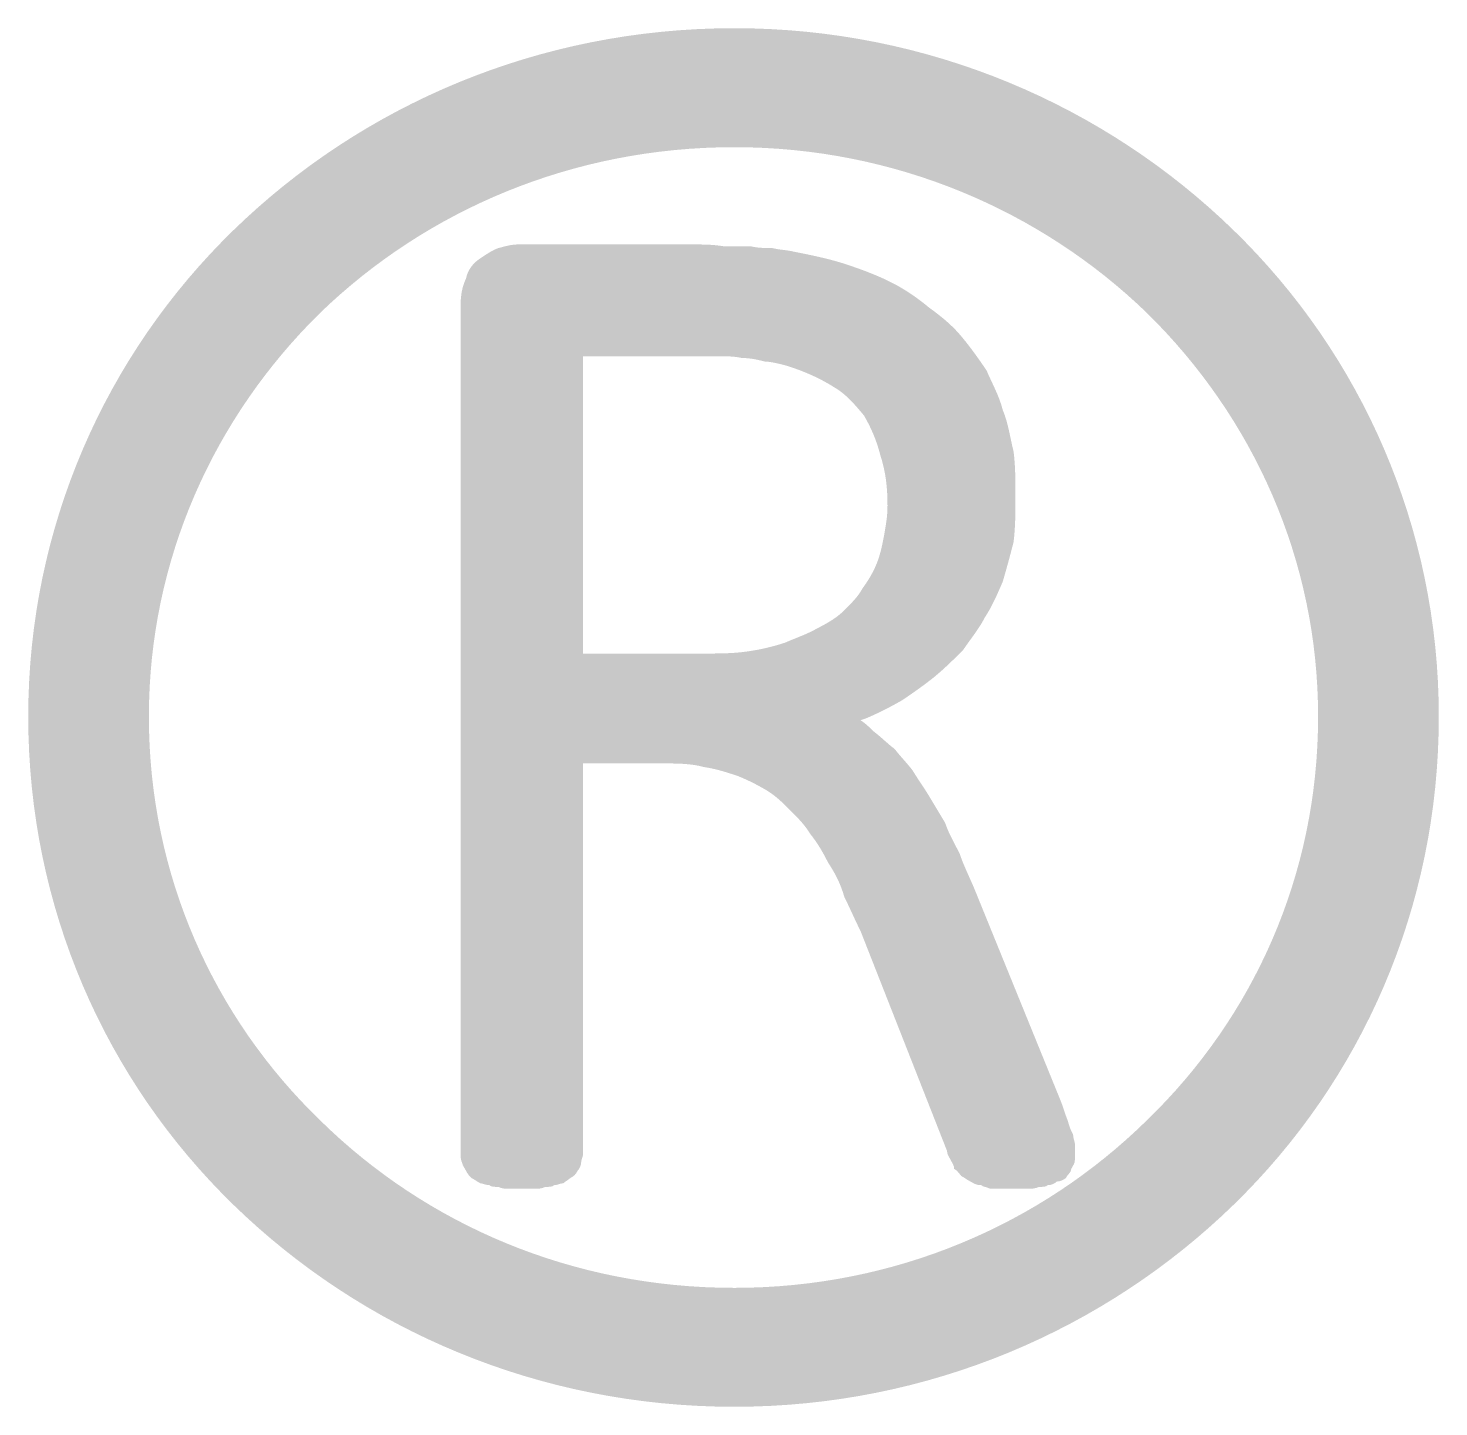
# Model space of a CAD drawing. Header units: inches. Extents: x 15389 to 49212, y -27129 to 13207.
# Drawn here: x 15585.192 to 15587.263, y -26990.755 to -26988.731 of the extents above.
import ezdxf

# ---------------------------------------------------------------- set-up
doc = ezdxf.new("R2010")
doc.units = ezdxf.units.IN
doc.header["$MEASUREMENT"] = 0
doc.layers.add('_U+56FE_U+5C42 1', color=7, linetype='Continuous')

msp = doc.modelspace()

# ---------------------------------------------------------------- hatches: boundary and pattern name
at = {"layer": '_U+56FE_U+5C42 1', "true_color": 0x0a308f}
h = msp.add_hatch(color=164, dxfattribs=at)
h.dxf.hatch_style = 2
edge = h.paths.add_edge_path()
edge.add_spline(control_points=[(15586.8348, -26990.3342), (15586.9909, -26990.1834), (15587.0862, -26989.9744), (15587.0862, -26989.7415), (15587.0862, -26989.5114), (15586.9909, -26989.3023), (15586.8348, -26989.1489), (15586.6787, -26988.9981), (15586.4644, -26988.9055), (15586.2289, -26988.9055), (15585.9908, -26988.9055), (15585.7765, -26988.9981), (15585.6204, -26989.1489), (15585.4643, -26989.3023), (15585.369, -26989.5114), (15585.369, -26989.7415), (15585.369, -26989.9744), (15585.4643, -26990.1834), (15585.6204, -26990.3342), (15585.7765, -26990.4877), (15585.9908, -26990.5803), (15586.2289, -26990.5803), (15586.4644, -26990.5803), (15586.6787, -26990.4877), (15586.8348, -26990.3342)], knot_values=[0, 0, 0, 0, 1, 1, 1, 2, 2, 2, 3, 3, 3, 4, 4, 4, 5, 5, 5, 6, 6, 6, 7, 7, 7, 8, 8, 8, 8], degree=3, periodic=0)
edge = h.paths.add_edge_path()
edge.add_spline(control_points=[(15587.2635, -26989.7415), (15587.2635, -26990.022), (15587.1497, -26990.276), (15586.9618, -26990.4586), (15586.774, -26990.6411), (15586.5147, -26990.7549), (15586.2289, -26990.7549), (15585.9405, -26990.7549), (15585.6812, -26990.6411), (15585.4934, -26990.4586), (15585.3055, -26990.276), (15585.1918, -26990.022), (15585.1918, -26989.7415), (15585.1918, -26989.4637), (15585.3055, -26989.2097), (15585.4934, -26989.0272), (15585.6812, -26988.8446), (15585.9405, -26988.7308), (15586.2289, -26988.7308), (15586.5147, -26988.7308), (15586.774, -26988.8446), (15586.9618, -26989.0272), (15587.1497, -26989.2097), (15587.2635, -26989.4637), (15587.2635, -26989.7415)], knot_values=[0, 0, 0, 0, 1, 1, 1, 2, 2, 2, 3, 3, 3, 4, 4, 4, 5, 5, 5, 6, 6, 6, 7, 7, 7, 8, 8, 8, 8], degree=3, periodic=0)
h = msp.add_hatch(color=164, dxfattribs=at)
h.dxf.hatch_style = 2
edge = h.paths.add_edge_path()
edge.add_spline(control_points=[(15586.6761, -26990.3819), (15586.6761, -26990.3819), (15586.6787, -26990.3819), (15586.6787, -26990.3819), (15586.6787, -26990.3819), (15586.6787, -26990.3792), (15586.6787, -26990.3792), (15586.6787, -26990.3766), (15586.6787, -26990.3739), (15586.6761, -26990.3686), (15586.6761, -26990.366), (15586.6734, -26990.358), (15586.6708, -26990.3501), (15586.6681, -26990.3421), (15586.6628, -26990.3316), (15586.6602, -26990.321), (15586.6602, -26990.321), (15586.5332, -26990.0114), (15586.5332, -26990.0114), (15586.5253, -26989.9955), (15586.52, -26989.9797), (15586.512, -26989.9638), (15586.5041, -26989.9479), (15586.4988, -26989.9347), (15586.4909, -26989.9215), (15586.4856, -26989.9082), (15586.4777, -26989.895), (15586.4697, -26989.8844), (15586.4644, -26989.8712), (15586.4565, -26989.8606), (15586.4485, -26989.85), (15586.4406, -26989.8421), (15586.4327, -26989.8315), (15586.4274, -26989.8236), (15586.4194, -26989.8156), (15586.4115, -26989.8077), (15586.4009, -26989.7998), (15586.393, -26989.7945), (15586.3851, -26989.7892), (15586.3745, -26989.7812), (15586.3665, -26989.7759), (15586.356, -26989.7706), (15586.3454, -26989.7654), (15586.3454, -26989.7654), (15586.2871, -26989.7416), (15586.2871, -26989.7416), (15586.2871, -26989.7416), (15586.348, -26989.7204), (15586.348, -26989.7204), (15586.3639, -26989.7151), (15586.3824, -26989.7072), (15586.4009, -26989.6992), (15586.4168, -26989.6913), (15586.4327, -26989.6833), (15586.4485, -26989.6754), (15586.4644, -26989.6648), (15586.4777, -26989.6542), (15586.4909, -26989.6437), (15586.5041, -26989.6357), (15586.5147, -26989.6225), (15586.5253, -26989.6119), (15586.5358, -26989.5987), (15586.5465, -26989.5855), (15586.5544, -26989.5722), (15586.5623, -26989.559), (15586.5676, -26989.5431), (15586.5756, -26989.5272), (15586.5808, -26989.5114), (15586.5835, -26989.4928), (15586.5888, -26989.477), (15586.5914, -26989.4584), (15586.5914, -26989.4399), (15586.5914, -26989.4188), (15586.5914, -26989.3976), (15586.5914, -26989.3791), (15586.5888, -26989.3606), (15586.5835, -26989.342), (15586.5808, -26989.3235), (15586.5756, -26989.3076), (15586.5702, -26989.2891), (15586.5623, -26989.2732), (15586.5544, -26989.26), (15586.5438, -26989.2441), (15586.5358, -26989.2309), (15586.5226, -26989.215), (15586.512, -26989.2018), (15586.4988, -26989.1912), (15586.483, -26989.1806), (15586.4697, -26989.1674), (15586.4538, -26989.1568), (15586.4353, -26989.1489), (15586.4168, -26989.1383), (15586.3982, -26989.1304), (15586.3771, -26989.1251), (15586.356, -26989.1171), (15586.3321, -26989.1118), (15586.3084, -26989.1092), (15586.2978, -26989.1065), (15586.2898, -26989.1065), (15586.2792, -26989.1039), (15586.2712, -26989.1039), (15586.2607, -26989.1013), (15586.2475, -26989.1013), (15586.2368, -26989.1013), (15586.2263, -26989.0986), (15586.2131, -26989.0986), (15586.1998, -26989.0986), (15586.1866, -26989.0986), (15586.1681, -26989.0986), (15586.1681, -26989.0986), (15585.9115, -26989.0986), (15585.9115, -26989.0986), (15585.9088, -26989.0986), (15585.9035, -26989.0986), (15585.9009, -26989.1013), (15585.8955, -26989.1013), (15585.8902, -26989.1039), (15585.8876, -26989.1092), (15585.885, -26989.1092), (15585.8823, -26989.1118), (15585.8797, -26989.1171), (15585.8797, -26989.1224), (15585.877, -26989.1304), (15585.877, -26989.1383), (15585.877, -26989.1383), (15585.877, -26990.3819), (15585.877, -26990.3819), (15585.877, -26990.3819), (15585.8797, -26990.3819), (15585.8797, -26990.3819), (15585.8823, -26990.3819), (15585.8876, -26990.3845), (15585.8902, -26990.3845), (15585.8929, -26990.3845), (15585.8982, -26990.3845), (15585.9009, -26990.3845), (15585.9061, -26990.3845), (15585.9115, -26990.3871), (15585.9168, -26990.3871), (15585.922, -26990.3871), (15585.9273, -26990.3845), (15585.9326, -26990.3845), (15585.9352, -26990.3845), (15585.9405, -26990.3845), (15585.9432, -26990.3845), (15585.9458, -26990.3845), (15585.9485, -26990.3819), (15585.9511, -26990.3819), (15585.9511, -26990.3819), (15585.9564, -26990.3819), (15585.9564, -26990.3819), (15585.9564, -26990.3819), (15585.9564, -26989.7601), (15585.9564, -26989.7601), (15585.9564, -26989.7601), (15586.1205, -26989.7601), (15586.1205, -26989.7601), (15586.1469, -26989.7601), (15586.1707, -26989.7627), (15586.1919, -26989.7654), (15586.2131, -26989.7706), (15586.2342, -26989.7759), (15586.2528, -26989.7839), (15586.2712, -26989.7892), (15586.2871, -26989.7998), (15586.303, -26989.8103), (15586.3189, -26989.8183), (15586.3348, -26989.8315), (15586.348, -26989.8447), (15586.3613, -26989.858), (15586.3718, -26989.8712), (15586.3824, -26989.8844), (15586.393, -26989.9003), (15586.4035, -26989.9162), (15586.4142, -26989.9347), (15586.4221, -26989.9506), (15586.4301, -26989.9664), (15586.438, -26989.985), (15586.4459, -26990.0008), (15586.4538, -26990.0194), (15586.4618, -26990.0379), (15586.5067, -26990.1305), (15586.5465, -26990.2654), (15586.5888, -26990.3633), (15586.5914, -26990.366), (15586.5914, -26990.3686), (15586.5914, -26990.3713), (15586.5941, -26990.3739), (15586.5941, -26990.3766), (15586.5967, -26990.3766), (15586.5967, -26990.3766), (15586.5967, -26990.3792), (15586.5967, -26990.3792), (15586.5994, -26990.3792), (15586.5994, -26990.3819), (15586.5994, -26990.3819), (15586.602, -26990.3819), (15586.602, -26990.3819), (15586.6047, -26990.3845), (15586.6073, -26990.3845), (15586.61, -26990.3845), (15586.6126, -26990.3845), (15586.6152, -26990.3845), (15586.6205, -26990.3845), (15586.6232, -26990.3845), (15586.6285, -26990.3845), (15586.6311, -26990.3871), (15586.639, -26990.3871), (15586.6443, -26990.3871), (15586.6523, -26990.3845), (15586.6549, -26990.3845), (15586.6602, -26990.3845), (15586.6655, -26990.3845), (15586.6681, -26990.3845), (15586.6708, -26990.3845), (15586.6734, -26990.3819), (15586.6761, -26990.3819)], knot_values=[0, 0, 0, 0, 1, 1, 1, 2, 2, 2, 3, 3, 3, 4, 4, 4, 5, 5, 5, 6, 6, 6, 7, 7, 7, 8, 8, 8, 9, 9, 9, 10, 10, 10, 11, 11, 11, 12, 12, 12, 13, 13, 13, 14, 14, 14, 15, 15, 15, 16, 16, 16, 17, 17, 17, 18, 18, 18, 19, 19, 19, 20, 20, 20, 21, 21, 21, 22, 22, 22, 23, 23, 23, 24, 24, 24, 25, 25, 25, 26, 26, 26, 27, 27, 27, 28, 28, 28, 29, 29, 29, 30, 30, 30, 31, 31, 31, 32, 32, 32, 33, 33, 33, 34, 34, 34, 35, 35, 35, 36, 36, 36, 37, 37, 37, 38, 38, 38, 39, 39, 39, 40, 40, 40, 41, 41, 41, 42, 42, 42, 43, 43, 43, 44, 44, 44, 45, 45, 45, 46, 46, 46, 47, 47, 47, 48, 48, 48, 49, 49, 49, 50, 50, 50, 51, 51, 51, 52, 52, 52, 53, 53, 53, 54, 54, 54, 55, 55, 55, 56, 56, 56, 57, 57, 57, 58, 58, 58, 59, 59, 59, 60, 60, 60, 61, 61, 61, 62, 62, 62, 63, 63, 63, 64, 64, 64, 65, 65, 65, 66, 66, 66, 67, 67, 67, 68, 68, 68, 69, 69, 69, 70, 70, 70, 71, 71, 71, 72, 72, 72, 72], degree=3, periodic=0)
edge = h.paths.add_edge_path()
edge.add_spline(control_points=[(15586.729, -26990.3819), (15586.729, -26990.3871), (15586.729, -26990.3898), (15586.729, -26990.3924), (15586.729, -26990.3977), (15586.7264, -26990.4004), (15586.7237, -26990.4056), (15586.7237, -26990.4109), (15586.7184, -26990.4136), (15586.7158, -26990.4189), (15586.7131, -26990.4215), (15586.7079, -26990.4242), (15586.7025, -26990.4242), (15586.6999, -26990.4268), (15586.6946, -26990.4295), (15586.6893, -26990.4295), (15586.6866, -26990.4321), (15586.6814, -26990.4321), (15586.6761, -26990.4321), (15586.6708, -26990.4348), (15586.6655, -26990.4348), (15586.6576, -26990.4348), (15586.6523, -26990.4348), (15586.6443, -26990.4348), (15586.639, -26990.4348), (15586.6337, -26990.4348), (15586.6285, -26990.4348), (15586.6205, -26990.4348), (15586.6152, -26990.4348), (15586.61, -26990.4348), (15586.6047, -26990.4348), (15586.5994, -26990.4321), (15586.5941, -26990.4321), (15586.5914, -26990.4295), (15586.5835, -26990.4295), (15586.5808, -26990.4268), (15586.5756, -26990.4242), (15586.5702, -26990.4215), (15586.5676, -26990.4189), (15586.5623, -26990.4162), (15586.5597, -26990.4136), (15586.557, -26990.4083), (15586.5517, -26990.4056), (15586.5517, -26990.4004), (15586.5491, -26990.3977), (15586.5465, -26990.3924), (15586.5438, -26990.3871), (15586.5412, -26990.3845), (15586.5412, -26990.3792), (15586.5412, -26990.3792), (15586.4142, -26990.0564), (15586.4142, -26990.0564), (15586.4062, -26990.0405), (15586.3982, -26990.022), (15586.3903, -26990.0061), (15586.3851, -26989.9876), (15586.3771, -26989.9717), (15586.3665, -26989.9559), (15586.3586, -26989.94), (15586.3507, -26989.9268), (15586.3401, -26989.9135), (15586.3321, -26989.9003), (15586.3216, -26989.8897), (15586.311, -26989.8791), (15586.3004, -26989.8686), (15586.2898, -26989.858), (15586.2766, -26989.85), (15586.2633, -26989.8421), (15586.2475, -26989.8341), (15586.2342, -26989.8289), (15586.2184, -26989.8236), (15586.2025, -26989.8183), (15586.184, -26989.8156), (15586.1655, -26989.8103), (15586.1443, -26989.8103), (15586.1205, -26989.8103), (15586.1205, -26989.8103), (15586.0066, -26989.8103), (15586.0066, -26989.8103), (15586.0066, -26989.8103), (15586.0066, -26990.3845), (15586.0066, -26990.3845), (15586.0066, -26990.3871), (15586.004, -26990.3924), (15586.004, -26990.3951), (15586.004, -26990.4004), (15586.0014, -26990.4056), (15585.9987, -26990.4083), (15585.9961, -26990.4136), (15585.9935, -26990.4162), (15585.9882, -26990.4189), (15585.9855, -26990.4215), (15585.9802, -26990.4242), (15585.9776, -26990.4268), (15585.9723, -26990.4268), (15585.9696, -26990.4295), (15585.9644, -26990.4295), (15585.9617, -26990.4321), (15585.9564, -26990.4321), (15585.9511, -26990.4321), (15585.9458, -26990.4348), (15585.9405, -26990.4348), (15585.9352, -26990.4348), (15585.93, -26990.4348), (15585.922, -26990.4348), (15585.9168, -26990.4348), (15585.9115, -26990.4348), (15585.9035, -26990.4348), (15585.8982, -26990.4348), (15585.8929, -26990.4348), (15585.8876, -26990.4348), (15585.8823, -26990.4321), (15585.877, -26990.4321), (15585.8717, -26990.4321), (15585.8691, -26990.4295), (15585.8638, -26990.4295), (15585.8585, -26990.4268), (15585.8559, -26990.4268), (15585.8506, -26990.4242), (15585.8479, -26990.4215), (15585.8426, -26990.4189), (15585.84, -26990.4162), (15585.8373, -26990.4136), (15585.8347, -26990.4083), (15585.8321, -26990.403), (15585.8294, -26990.4004), (15585.8294, -26990.3977), (15585.8268, -26990.3924), (15585.8268, -26990.3871), (15585.8268, -26990.3845), (15585.8268, -26990.3845), (15585.8268, -26989.1383), (15585.8268, -26989.1383), (15585.8268, -26989.1224), (15585.8294, -26989.1092), (15585.8347, -26989.0986), (15585.8373, -26989.0854), (15585.8453, -26989.0748), (15585.8585, -26989.0669), (15585.8665, -26989.0616), (15585.8744, -26989.0563), (15585.8823, -26989.0536), (15585.8929, -26989.051), (15585.9009, -26989.0483), (15585.9115, -26989.0483), (15585.9115, -26989.0483), (15586.1681, -26989.0483), (15586.1681, -26989.0483), (15586.1814, -26989.0483), (15586.1972, -26989.0483), (15586.2131, -26989.051), (15586.229, -26989.051), (15586.2422, -26989.051), (15586.2528, -26989.051), (15586.2633, -26989.0536), (15586.2739, -26989.0536), (15586.2845, -26989.0536), (15586.2951, -26989.0563), (15586.3057, -26989.0563), (15586.3163, -26989.0589), (15586.3427, -26989.0642), (15586.3691, -26989.0695), (15586.393, -26989.0775), (15586.4168, -26989.0854), (15586.438, -26989.0933), (15586.4591, -26989.1039), (15586.4803, -26989.1145), (15586.4988, -26989.1277), (15586.5147, -26989.1409), (15586.5332, -26989.1542), (15586.5491, -26989.1674), (15586.5623, -26989.1833), (15586.5756, -26989.1991), (15586.5888, -26989.2177), (15586.5994, -26989.2336), (15586.6073, -26989.2521), (15586.6179, -26989.2706), (15586.6232, -26989.2918), (15586.6311, -26989.3103), (15586.6337, -26989.3314), (15586.639, -26989.3526), (15586.6417, -26989.3738), (15586.6417, -26989.3949), (15586.6417, -26989.4188), (15586.6417, -26989.4399), (15586.6417, -26989.4637), (15586.639, -26989.4849), (15586.6337, -26989.5061), (15586.6285, -26989.5246), (15586.6232, -26989.5431), (15586.6152, -26989.5616), (15586.6073, -26989.5802), (15586.5967, -26989.596), (15586.5888, -26989.6119), (15586.5756, -26989.6278), (15586.5649, -26989.6437), (15586.5517, -26989.6569), (15586.5385, -26989.6701), (15586.5226, -26989.6833), (15586.5094, -26989.6939), (15586.4909, -26989.7072), (15586.475, -26989.7177), (15586.4565, -26989.7283), (15586.4406, -26989.7363), (15586.4221, -26989.7442), (15586.4221, -26989.7442), (15586.4142, -26989.7468), (15586.4142, -26989.7468), (15586.4221, -26989.7521), (15586.4274, -26989.7574), (15586.4327, -26989.7627), (15586.4433, -26989.7706), (15586.4538, -26989.7812), (15586.4644, -26989.7892), (15586.4724, -26989.7998), (15586.483, -26989.8103), (15586.4909, -26989.8209), (15586.4988, -26989.8341), (15586.5067, -26989.8447), (15586.5147, -26989.858), (15586.5226, -26989.8712), (15586.5305, -26989.8844), (15586.5385, -26989.8977), (15586.5438, -26989.9135), (15586.5517, -26989.9268), (15586.5597, -26989.9426), (15586.5649, -26989.9585), (15586.5729, -26989.9744), (15586.5808, -26989.9929), (15586.5808, -26989.9929), (15586.7079, -26990.3051), (15586.7079, -26990.3051), (15586.7131, -26990.3183), (15586.7158, -26990.3289), (15586.7184, -26990.3342), (15586.7211, -26990.3448), (15586.7237, -26990.3501), (15586.7264, -26990.3554), (15586.7264, -26990.3607), (15586.729, -26990.366), (15586.729, -26990.3686), (15586.729, -26990.3739), (15586.729, -26990.3792), (15586.729, -26990.3819)], knot_values=[0, 0, 0, 0, 1, 1, 1, 2, 2, 2, 3, 3, 3, 4, 4, 4, 5, 5, 5, 6, 6, 6, 7, 7, 7, 8, 8, 8, 9, 9, 9, 10, 10, 10, 11, 11, 11, 12, 12, 12, 13, 13, 13, 14, 14, 14, 15, 15, 15, 16, 16, 16, 17, 17, 17, 18, 18, 18, 19, 19, 19, 20, 20, 20, 21, 21, 21, 22, 22, 22, 23, 23, 23, 24, 24, 24, 25, 25, 25, 26, 26, 26, 27, 27, 27, 28, 28, 28, 29, 29, 29, 30, 30, 30, 31, 31, 31, 32, 32, 32, 33, 33, 33, 34, 34, 34, 35, 35, 35, 36, 36, 36, 37, 37, 37, 38, 38, 38, 39, 39, 39, 40, 40, 40, 41, 41, 41, 42, 42, 42, 43, 43, 43, 44, 44, 44, 45, 45, 45, 46, 46, 46, 47, 47, 47, 48, 48, 48, 49, 49, 49, 50, 50, 50, 51, 51, 51, 52, 52, 52, 53, 53, 53, 54, 54, 54, 55, 55, 55, 56, 56, 56, 57, 57, 57, 58, 58, 58, 59, 59, 59, 60, 60, 60, 61, 61, 61, 62, 62, 62, 63, 63, 63, 64, 64, 64, 65, 65, 65, 66, 66, 66, 67, 67, 67, 68, 68, 68, 69, 69, 69, 70, 70, 70, 71, 71, 71, 72, 72, 72, 73, 73, 73, 74, 74, 74, 75, 75, 75, 76, 76, 76, 77, 77, 77, 78, 78, 78, 79, 79, 79, 80, 80, 80, 81, 81, 81, 81], degree=3, periodic=0)
edge = h.paths.add_edge_path()
edge.add_spline(control_points=[(15586.4935, -26989.3473), (15586.5014, -26989.3738), (15586.5041, -26989.4002), (15586.5041, -26989.432), (15586.5041, -26989.4505), (15586.5014, -26989.4664), (15586.4988, -26989.4849), (15586.4962, -26989.5034), (15586.4909, -26989.5193), (15586.4856, -26989.5352), (15586.4777, -26989.551), (15586.4697, -26989.5669), (15586.4591, -26989.5828), (15586.4485, -26989.596), (15586.438, -26989.6093), (15586.4221, -26989.6225), (15586.4089, -26989.6331), (15586.393, -26989.6463), (15586.3771, -26989.6542), (15586.3586, -26989.6648), (15586.3401, -26989.6728), (15586.3216, -26989.678), (15586.3004, -26989.686), (15586.2766, -26989.6913), (15586.2528, -26989.6939), (15586.229, -26989.6992), (15586.2051, -26989.6992), (15586.1761, -26989.6992), (15586.1761, -26989.6992), (15585.9564, -26989.6992), (15585.9564, -26989.6992), (15585.9564, -26989.6992), (15585.9564, -26989.1621), (15585.9564, -26989.1621), (15585.9564, -26989.1621), (15586.1496, -26989.1621), (15586.1496, -26989.1621), (15586.1681, -26989.1621), (15586.184, -26989.1621), (15586.2025, -26989.1621), (15586.2184, -26989.1621), (15586.2342, -26989.1648), (15586.2448, -26989.1648), (15586.2581, -26989.1674), (15586.2686, -26989.1674), (15586.2819, -26989.1701), (15586.2951, -26989.1727), (15586.3057, -26989.1753), (15586.3163, -26989.178), (15586.348, -26989.1859), (15586.3771, -26989.1991), (15586.4009, -26989.215), (15586.4274, -26989.2309), (15586.4459, -26989.2494), (15586.4618, -26989.2732), (15586.475, -26989.2944), (15586.4856, -26989.3182), (15586.4935, -26989.3473)], knot_values=[0, 0, 0, 0, 1, 1, 1, 2, 2, 2, 3, 3, 3, 4, 4, 4, 5, 5, 5, 6, 6, 6, 7, 7, 7, 8, 8, 8, 9, 9, 9, 10, 10, 10, 11, 11, 11, 12, 12, 12, 13, 13, 13, 14, 14, 14, 15, 15, 15, 16, 16, 16, 17, 17, 17, 18, 18, 18, 19, 19, 19, 19], degree=3, periodic=0)
edge = h.paths.add_edge_path()
edge.add_spline(control_points=[(15586.4538, -26989.432), (15586.4538, -26989.4055), (15586.4512, -26989.3817), (15586.4433, -26989.3579), (15586.438, -26989.3367), (15586.4301, -26989.3182), (15586.4194, -26989.2997), (15586.4062, -26989.2838), (15586.393, -26989.2679), (15586.3745, -26989.2574), (15586.3533, -26989.2441), (15586.3295, -26989.2336), (15586.303, -26989.2256), (15586.2924, -26989.223), (15586.2819, -26989.2203), (15586.2739, -26989.2203), (15586.2633, -26989.2177), (15586.2528, -26989.215), (15586.2395, -26989.215), (15586.229, -26989.2124), (15586.2157, -26989.2124), (15586.1998, -26989.2124), (15586.1866, -26989.2124), (15586.1707, -26989.2124), (15586.1496, -26989.2124), (15586.1496, -26989.2124), (15586.0066, -26989.2124), (15586.0066, -26989.2124), (15586.0066, -26989.2124), (15586.0066, -26989.649), (15586.0066, -26989.649), (15586.0066, -26989.649), (15586.1761, -26989.649), (15586.1761, -26989.649), (15586.2025, -26989.649), (15586.2263, -26989.649), (15586.2448, -26989.6463), (15586.2659, -26989.6437), (15586.2871, -26989.6384), (15586.303, -26989.6331), (15586.3216, -26989.6251), (15586.3374, -26989.6198), (15586.3507, -26989.6119), (15586.3665, -26989.604), (15586.3798, -26989.596), (15586.3903, -26989.5855), (15586.4009, -26989.5749), (15586.4115, -26989.5643), (15586.4168, -26989.5537), (15586.4247, -26989.5431), (15586.4327, -26989.5299), (15586.438, -26989.5167), (15586.4433, -26989.5034), (15586.4459, -26989.4902), (15586.4485, -26989.477), (15586.4512, -26989.4611), (15586.4538, -26989.4479), (15586.4538, -26989.432)], knot_values=[0, 0, 0, 0, 1, 1, 1, 2, 2, 2, 3, 3, 3, 4, 4, 4, 5, 5, 5, 6, 6, 6, 7, 7, 7, 8, 8, 8, 9, 9, 9, 10, 10, 10, 11, 11, 11, 12, 12, 12, 13, 13, 13, 14, 14, 14, 15, 15, 15, 16, 16, 16, 17, 17, 17, 18, 18, 18, 19, 19, 19, 19], degree=3, periodic=0)
at = {"layer": '_U+56FE_U+5C42 1', "true_color": 0x171ca5}
h = msp.add_hatch(color=164, dxfattribs=at)
h.dxf.hatch_style = 2
edge = h.paths.add_edge_path()
edge.add_spline(control_points=[(15586.7052, -26990.3818), (15586.7052, -26990.3871), (15586.7025, -26990.3898), (15586.7025, -26990.3951), (15586.6999, -26990.3977), (15586.6973, -26990.4004), (15586.692, -26990.403), (15586.6867, -26990.4056), (15586.6814, -26990.4083), (15586.6708, -26990.4083), (15586.6629, -26990.4109), (15586.6523, -26990.4109), (15586.639, -26990.4109), (15586.6258, -26990.4109), (15586.6179, -26990.4109), (15586.6073, -26990.4083), (15586.5994, -26990.4083), (15586.5941, -26990.4056), (15586.5888, -26990.403), (15586.5835, -26990.4004), (15586.5782, -26990.3951), (15586.5755, -26990.3898), (15586.5702, -26990.3845), (15586.5676, -26990.3792), (15586.565, -26990.3713), (15586.565, -26990.3713), (15586.438, -26990.0485), (15586.438, -26990.0485), (15586.4221, -26990.0114), (15586.4062, -26989.977), (15586.3903, -26989.9453), (15586.3718, -26989.9135), (15586.3533, -26989.8844), (15586.3295, -26989.8606), (15586.3057, -26989.8368), (15586.2766, -26989.8183), (15586.2422, -26989.8051), (15586.2078, -26989.7918), (15586.1681, -26989.7839), (15586.1205, -26989.7839), (15586.1205, -26989.7839), (15585.9802, -26989.7839), (15585.9802, -26989.7839), (15585.9802, -26989.7839), (15585.9802, -26990.3845), (15585.9802, -26990.3845), (15585.9802, -26990.3871), (15585.9802, -26990.3924), (15585.9776, -26990.3951), (15585.9749, -26990.3977), (15585.9723, -26990.4004), (15585.967, -26990.403), (15585.9617, -26990.4056), (15585.9564, -26990.4083), (15585.9485, -26990.4083), (15585.9405, -26990.4109), (15585.93, -26990.4109), (15585.9167, -26990.4109), (15585.9035, -26990.4109), (15585.8956, -26990.4109), (15585.885, -26990.4083), (15585.877, -26990.4083), (15585.8718, -26990.4056), (15585.8665, -26990.403), (15585.8612, -26990.4004), (15585.8559, -26990.3977), (15585.8559, -26990.3951), (15585.8532, -26990.3924), (15585.8532, -26990.3871), (15585.8532, -26990.3845), (15585.8532, -26990.3845), (15585.8532, -26989.1383), (15585.8532, -26989.1383), (15585.8532, -26989.1145), (15585.8585, -26989.096), (15585.8718, -26989.088), (15585.885, -26989.0775), (15585.8982, -26989.0748), (15585.9114, -26989.0748), (15585.9114, -26989.0748), (15586.1681, -26989.0748), (15586.1681, -26989.0748), (15586.1998, -26989.0748), (15586.2289, -26989.0748), (15586.2501, -26989.0775), (15586.2739, -26989.0775), (15586.2924, -26989.0801), (15586.311, -26989.0827), (15586.3639, -26989.0933), (15586.4089, -26989.1065), (15586.4459, -26989.1277), (15586.4856, -26989.1462), (15586.5173, -26989.17), (15586.5438, -26989.1991), (15586.5676, -26989.2283), (15586.5861, -26989.2626), (15586.5994, -26989.2997), (15586.61, -26989.3367), (15586.6179, -26989.3764), (15586.6179, -26989.4188), (15586.6179, -26989.4611), (15586.61, -26989.5008), (15586.5994, -26989.5352), (15586.5861, -26989.5696), (15586.5676, -26989.6013), (15586.5438, -26989.6278), (15586.5226, -26989.6542), (15586.4935, -26989.6754), (15586.4618, -26989.6966), (15586.43, -26989.7151), (15586.393, -26989.731), (15586.3559, -26989.7442), (15586.3798, -26989.7548), (15586.3983, -26989.768), (15586.4168, -26989.7812), (15586.438, -26989.7971), (15586.4538, -26989.8156), (15586.4697, -26989.8368), (15586.4856, -26989.858), (15586.5015, -26989.8818), (15586.5147, -26989.9082), (15586.5279, -26989.9373), (15586.5412, -26989.9691), (15586.557, -26990.0035), (15586.557, -26990.0035), (15586.684, -26990.3131), (15586.684, -26990.3131), (15586.692, -26990.3368), (15586.6999, -26990.3527), (15586.6999, -26990.3633), (15586.7025, -26990.3713), (15586.7052, -26990.3766), (15586.7052, -26990.3818)], knot_values=[0, 0, 0, 0, 1, 1, 1, 2, 2, 2, 3, 3, 3, 4, 4, 4, 5, 5, 5, 6, 6, 6, 7, 7, 7, 8, 8, 8, 9, 9, 9, 10, 10, 10, 11, 11, 11, 12, 12, 12, 13, 13, 13, 14, 14, 14, 15, 15, 15, 16, 16, 16, 17, 17, 17, 18, 18, 18, 19, 19, 19, 20, 20, 20, 21, 21, 21, 22, 22, 22, 23, 23, 23, 24, 24, 24, 25, 25, 25, 26, 26, 26, 27, 27, 27, 28, 28, 28, 29, 29, 29, 30, 30, 30, 31, 31, 31, 32, 32, 32, 33, 33, 33, 34, 34, 34, 35, 35, 35, 36, 36, 36, 37, 37, 37, 38, 38, 38, 39, 39, 39, 40, 40, 40, 41, 41, 41, 42, 42, 42, 43, 43, 43, 44, 44, 44, 44], degree=3, periodic=0)
edge = h.paths.add_edge_path()
edge.add_spline(control_points=[(15586.4777, -26989.432), (15586.4777, -26989.3738), (15586.4671, -26989.3261), (15586.4406, -26989.2865), (15586.4141, -26989.2468), (15586.3692, -26989.2177), (15586.3083, -26989.2018), (15586.2898, -26989.1965), (15586.266, -26989.1912), (15586.2422, -26989.1912), (15586.2184, -26989.1886), (15586.1866, -26989.1859), (15586.1496, -26989.1859), (15586.1496, -26989.1859), (15585.9802, -26989.1859), (15585.9802, -26989.1859), (15585.9802, -26989.1859), (15585.9802, -26989.6754), (15585.9802, -26989.6754), (15585.9802, -26989.6754), (15586.176, -26989.6754), (15586.176, -26989.6754), (15586.2289, -26989.6754), (15586.2739, -26989.6675), (15586.311, -26989.6569), (15586.3506, -26989.6437), (15586.3824, -26989.6251), (15586.4062, -26989.604), (15586.43, -26989.5828), (15586.4485, -26989.5563), (15586.4618, -26989.5272), (15586.4724, -26989.4981), (15586.4777, -26989.4664), (15586.4777, -26989.432)], knot_values=[0, 0, 0, 0, 1, 1, 1, 2, 2, 2, 3, 3, 3, 4, 4, 4, 5, 5, 5, 6, 6, 6, 7, 7, 7, 8, 8, 8, 9, 9, 9, 10, 10, 10, 11, 11, 11, 11], degree=3, periodic=0)

doc.saveas('drawing.dxf')
